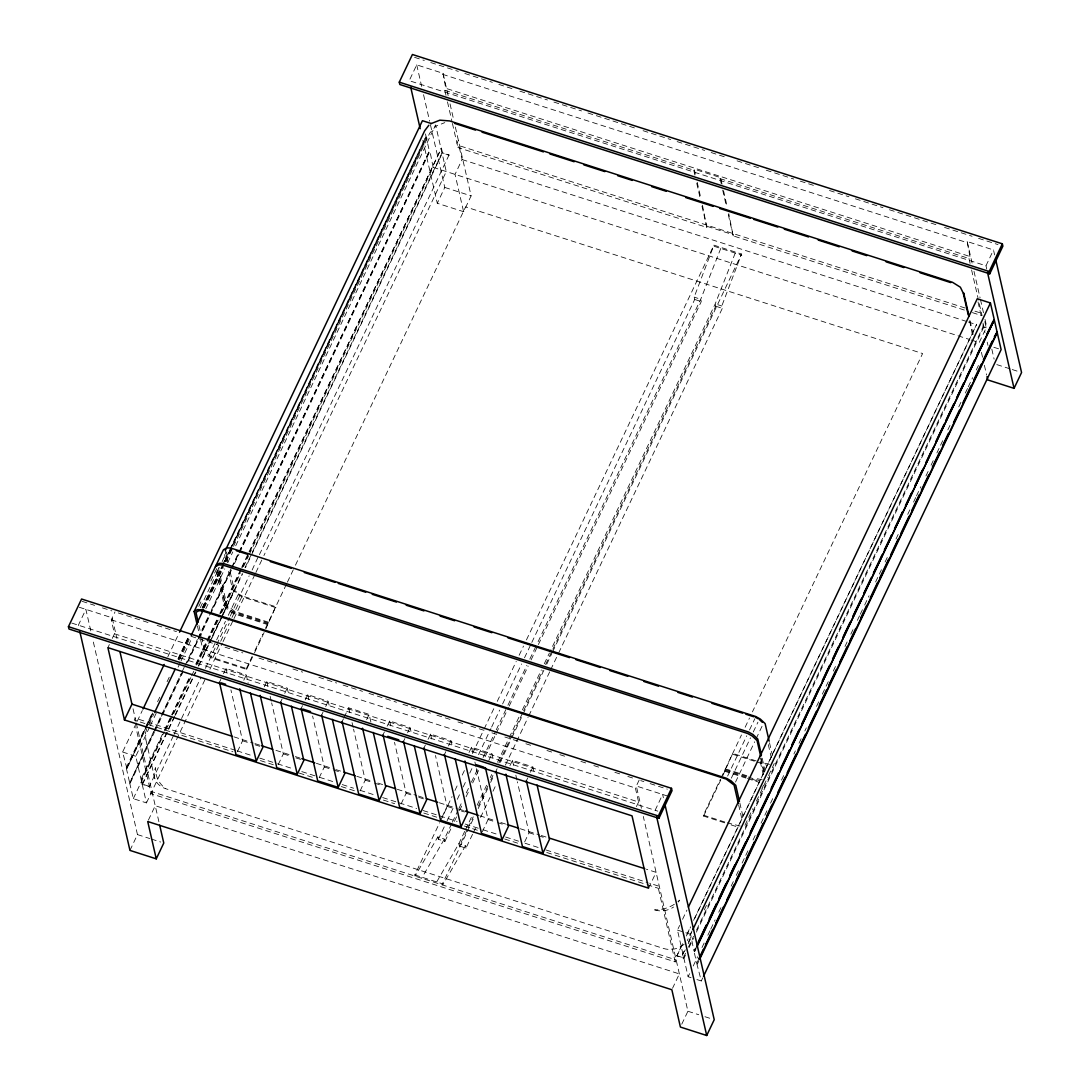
<?xml version="1.0" encoding="UTF-8"?>
<svg xmlns="http://www.w3.org/2000/svg" width="1090" height="1090" viewBox="0 0 1090 1090"><rect width="100%" height="100%" fill="white"/><g stroke="black" fill="none" stroke-linecap="round" stroke-linejoin="round"><path stroke-width="0.75" stroke-dasharray="5 3.75" d="M146.714 729.087L145.406 733.27L145.856 739.647M531.811 642.432L694.698 299.464L694.153 297.134L713.923 245.155L741.554 254.025L721.784 306.004L722.329 308.334L557.985 654.368M720.763 248.425L700.734 299.246L537.138 643.74M735.232 253.071L715.217 303.892L550.15 651.466M639.149 780.099L635.388 788.002L638.59 802.008L114.464 633.794L111.262 619.801L115.009 611.899M107.896 647.637L109.354 644.558M112.27 638.413L115.404 631.819M448.14 95.593L443.031 73.316L416.721 64.869L409.213 80.687L985.973 265.783L986.736 269.094M970.086 263.399L968.969 258.48L969.909 256.504L445.769 88.304L443.031 73.316M152.614 713.051L126.903 768.532L122.611 752.018L136.468 722.833M137.204 721.294L142.313 710.544M167.833 656.78L178.787 633.74M198.789 606.408L202.331 598.941M210.833 581.038L217.21 567.604L226.23 606.939L234.146 612.962L267.663 623.712M445.974 95.252L444.829 90.279L446.246 87.309M200.26 607.716L219.39 567.413M222.169 561.568L226.829 551.744M126.222 767.769L144.452 729.36M145.188 727.834L152.477 712.465M157.587 701.715L159.78 697.11M167.07 681.74L169.263 677.135M178.011 658.701L188.952 635.661M202.086 608.016L221.788 566.541M222.51 565.002L229.077 551.172M229.799 549.646L426.04 136.427L425.318 133.28M178.147 659.287L189.088 636.247M202.944 607.062L221.91 567.127M224.84 560.982L229.935 550.218M230.671 548.692L426.721 137.19L232.674 545.79M126.767 767.946L146.455 726.471M147.191 724.932L152.3 714.182M178.556 658.878L189.497 635.838M202.631 608.193L223.791 563.639M224.513 562.099L426.04 136.427M126.903 768.532L153.159 713.228M178.692 659.464L189.633 636.424M203.503 607.239L222.469 567.291M225.385 561.159L231.952 547.33M203.571 607.907L223.423 566.119M225.48 561.772L231.475 549.142M148.908 724.482L154.003 713.732M179.537 659.981L190.478 636.942M204.334 607.757L223.3 567.822M226.216 561.677L232.783 547.861M233.505 546.322L429.705 133.184L435.714 126.222L444.802 122.625M182.207 672.326L129.683 782.933L133.293 798.67L146.455 802.894L135.773 756.242L149.63 727.057M150.365 725.518L156.197 713.228M178.079 667.148L180.272 662.543M180.995 661.003L191.935 637.963M205.806 608.779L224.772 568.844M227.687 562.699L232.797 551.949M235.713 545.804L435.591 124.9L446.273 171.566L263.903 555.587M129.683 782.933L153.636 731.649M154.358 730.123L181.349 673.279M182.084 671.753L184.265 667.135M185 665.609L197.399 639.489M198.135 637.95L208.34 616.45M211.256 610.305L230.957 568.83M231.679 567.291L238.247 553.475M238.983 551.935L429.378 151.006L426.176 137.013M187.003 662.706L429.378 151.006M130.241 783.111L154.317 732.412M155.039 730.872L182.766 672.503M187.875 661.753L209.757 615.673M210.479 614.133L231.639 569.593M234.554 563.448L238.928 554.224M239.664 552.684L429.923 151.183M173.337 735.927L149.262 786.626L142.136 784.337L140.992 779.377L163.609 731.758M164.345 730.218L170.912 716.389M171.634 714.849L189.878 676.44M195.723 664.151L219.063 614.992M219.798 613.452L240.958 568.898M241.68 567.372L248.248 553.543M248.983 552.003L441.423 148.117L442.486 152.791L245.495 567.604M149.194 786.34L142.613 784.228L141.55 779.554L164.168 731.935M164.89 730.395L171.457 716.566M172.193 715.026L190.423 676.618M196.268 664.328L219.608 615.169M220.344 613.629L241.503 569.075M242.239 567.536L441.423 148.117M133.293 798.67L163.2 735.696M166.13 729.551L190.927 677.326M191.649 675.786L193.843 671.181M196.759 665.036L207.7 641.996M208.435 640.457L218.654 618.957M221.57 612.812L240.536 572.863M243.452 566.732L248.561 555.968M249.283 554.442L433.125 167.342L430.06 151.769M200.71 640.252L203.271 651.425L208.095 655.989L212.686 658.524L246.626 669.423L246.408 668.483L212.877 657.72L204.961 651.711L220.561 618.888M221.27 617.39L234.296 589.962L229.786 570.288M142.136 784.337L174.237 716.743M174.959 715.203L195.396 672.189M198.312 666.044L222.387 615.346M223.123 613.806L242.089 573.858M245.005 567.713L251.572 553.884M252.308 552.344L442.009 152.9L449.135 155.189L442.486 152.791M142.613 784.228L174.713 716.621M175.449 715.095L195.873 672.067M198.789 665.922L211.201 639.803M211.923 638.277L222.142 616.763M222.878 615.223L242.566 573.749M209.144 655.662L225.439 621.327M228.273 615.36L238.465 593.9L234.296 589.962M174.073 734.388L200.996 677.258M205.438 668.333L229.513 617.635M230.249 616.095L249.147 575.861M252.131 570.002L258.63 555.886M259.434 554.633L449.066 154.903M456.969 143.28L458.386 140.324M212.877 657.72L219.962 642.8M220.671 641.315L229.186 623.398M232.02 617.431L242.212 595.971L275.729 606.735L265.933 628.753M146.455 802.894L205.547 678.471M209.92 669.26L222.319 643.141M223.055 641.615L233.26 620.101M233.996 618.561L255.155 574.021M255.878 572.482L263.18 557.126M151.088 793.697L152.028 791.722L676.154 959.922L675.214 961.898L151.088 793.697L135.732 726.649M702.45 205.165L706.851 227.415L457.95 147.531L459.353 144.575M129.955 850.404L137.463 834.599L92.705 639.19M455.348 127.067L471.112 195.887L463.604 211.705L437.281 203.258L444.788 187.439L429.991 122.843M148.404 820.089L155.23 805.714L679.356 973.915L672.53 988.289M965.222 308.048L458.89 145.556L462.092 159.549L455.048 174.373L463.604 211.705M219.444 682.299L220.793 679.438M223.505 673.729L226.012 668.456L246.299 674.969L248.179 683.185M246.408 668.483L252.076 656.548M254.91 650.58L262.704 634.162M265.538 628.194L286.684 583.668M287.419 582.128L294.722 566.745M295.445 565.206L465.621 206.896L922.603 353.542L752.441 711.865M246.626 669.423L253.779 654.354M254.488 652.856L265.211 630.265M243.792 680.242L246.299 674.969M264.271 686.809L266.778 681.536L287.242 688.103L288.755 694.684M237.47 751.528L242.579 740.778L230.903 689.82M280.675 701.946L282.038 699.085M284.749 693.376L287.242 688.103M301.153 708.514L302.502 705.666M305.214 699.944L307.721 694.684L328.199 701.251L329.698 707.819M278.222 764.621L283.332 753.858L271.669 702.9M321.618 715.081L322.981 712.233M325.692 706.524L328.199 701.251M342.097 721.662L343.459 718.8M344.127 717.37L348.664 707.819L369.142 714.386L371.022 722.615M319.166 777.756L324.289 766.992L312.612 716.048M366.635 719.659L369.142 714.386M383.04 734.796L384.402 731.935M387.114 726.226L389.62 720.967L410.085 727.534L411.598 734.101M360.122 790.89L365.232 780.14L353.555 729.183M403.518 741.364L404.881 738.516M407.592 732.807L410.085 727.534M694.861 175.068L693.744 170.163L694.684 168.187M423.996 747.944L425.345 745.083M428.057 739.374L430.564 734.101L451.042 740.669L452.541 747.25M401.066 804.038L406.175 793.275L394.512 742.331M444.461 754.512L445.824 751.65M448.535 745.942L451.042 740.669M721.185 183.515L720.054 178.61L720.994 176.634M469.013 752.509L471.507 747.25L491.985 753.817L493.498 760.384M442.022 817.173L447.132 806.423L435.455 755.465M437.798 836.943L438.33 839.286L444.911 841.398L444.379 839.055L437.798 836.943L415.099 876.101L414.827 874.929L439.638 822.705M440.36 821.179L452.037 796.599M454.952 790.454L458.604 782.77M462.242 775.085L464.435 770.48M472.461 753.585L483.401 730.545M484.123 729.006L494.342 707.505M497.258 701.361L516.224 661.426M519.14 655.281L523.527 646.057M526.443 639.912L713.923 245.155M438.33 839.286L446.369 822.364M447.091 820.825L453.672 806.981M457.323 799.297L460.239 793.139M463.168 786.994L466.82 779.309M469.736 773.151L472.651 766.992M478.496 754.689L490.922 728.556M491.644 727.016L499.683 710.094M502.599 703.949L521.592 663.96M524.508 657.801L531.089 643.958M451.682 823.686L444.379 839.055L421.68 878.213M452.405 822.146L458.25 809.843M458.985 808.303L462.637 800.619M466.288 792.921L468.482 788.315M471.398 782.157L477.979 768.314M483.088 757.55L495.5 731.404M496.236 729.864L507.191 706.797M507.913 705.257L526.906 665.268M529.822 659.123L536.403 645.28M444.911 841.398L451.478 827.555M454.407 821.397L456.601 816.792M459.517 810.633L463.168 802.949M466.084 796.79L469.013 790.645M472.665 782.947L479.232 769.104M485.077 756.801L508.458 707.587M509.18 706.061L528.173 666.072M531.089 659.913L537.67 646.07M538.392 644.531L701.265 301.576L700.734 299.246L694.153 297.134M964.309 310.037L733.175 235.862L728.774 213.599M488.81 760.507L491.985 753.817M464.694 831.398L458.849 843.701L436.15 882.859M465.416 829.858L471.997 816.029M477.107 805.251L486.603 785.263M490.255 777.579L491.713 774.5M497.558 762.196L508.512 739.129M509.248 737.589L519.467 716.062M522.396 709.903L541.376 669.914M544.305 663.769L549.414 653.005M472.542 834.313L465.961 848.156L459.381 846.044L467.419 829.122M468.141 827.582L473.264 816.819M478.374 806.055L487.87 786.053M490.786 779.909L493.716 773.75M498.825 762.986L511.973 735.3M512.695 733.774L522.928 712.233M523.65 710.694L542.643 670.718M545.572 664.559L552.139 650.716M552.875 649.177L715.749 306.222L715.217 303.892L721.784 306.004M459.381 846.044L458.849 843.701L465.43 845.813L442.731 884.971L442.458 883.799L466.534 833.114M467.269 831.575L474.559 816.219M478.21 808.535L487.693 788.574M490.609 782.429L494.26 774.745M494.983 773.205L497.176 768.6M500.092 762.455L511.033 739.415M511.769 737.875L543.856 670.295M546.785 664.151L551.881 653.401M552.616 651.861L741.554 254.025M473.264 832.774L476.916 825.075M480.567 817.391L490.064 797.403M492.993 791.245L495.909 785.1M505.406 765.098L528.051 717.424M528.773 715.885L549.96 671.29M550.682 669.75L557.263 655.908M509.957 765.657L512.464 760.384L532.928 766.951L534.441 773.532M482.23 831.861L488.075 819.557L476.412 768.614M526.361 780.794L527.724 777.933M530.435 772.224L532.928 766.951M524.644 841.93L529.018 832.706L517.355 781.748M636.41 806.614L639.53 800.033M655.131 810.292L662.652 794.474L663.401 797.785M648.591 888.159L656.098 872.341L646.397 869.221M675.214 961.898L658.36 888.309L659.3 886.333L649.599 883.227M969.909 256.504L967.171 241.517L993.494 249.964L994.625 254.937M724.618 822.814L703.609 816.083L703.391 815.143L720.408 779.323M721.117 777.838L741.486 734.933M745.138 727.248L749.511 718.024M703.609 816.083L722.207 776.911M722.915 775.412L732.725 753.394L758.259 761.583M727.602 776.08L746.745 735.791M749.511 729.946L754.852 718.719M731.349 778.151L750.492 737.848M753.258 732.017L757.932 722.193M735.518 782.089L754.662 741.8M756.106 738.761L762.768 724.727M985.973 265.783L993.494 249.964M691.06 977.675L688.131 976.735L677.449 930.083L679.642 925.465M682.558 919.32L686.932 910.109M685.46 955.181L684.002 958.246L676.863 955.971L682.64 943.381M687.013 934.171L690.665 926.486M693.581 920.342L976.681 324.234L693.649 920.628M676.863 955.971L682.708 943.668M686.359 935.997L690.733 926.773M692.014 930.969L687.259 940.615M695.393 947.959L693.935 951.039L690.61 934.307L692.068 931.228M676.795 955.671L683.375 957.783L682.585 954.281L685.501 948.137M688.417 941.992L692.068 934.307M685.31 949.853L682.585 954.281M688.24 943.708L691.878 936.024M704.29 909.905L706.47 905.3M761.924 788.533L763.381 785.468M744.947 825.266L752.808 808.698M756.392 801.164L767.837 777.075M768.545 775.562L774.268 763.518M683.375 957.783L685.569 953.178M688.485 947.033L693.594 936.269M696.51 930.124L983.248 326.346L982.458 322.844M689.098 947.496L693.485 938.286M696.401 932.141L983.875 326.809M984.801 321.536L986.232 327.763L979.188 342.587L971.095 339.985M698.2 960.208L696.742 963.288L694.071 951.625L695.529 948.545M694.48 951.216L695.938 948.137M694.616 951.802L696.074 948.722M688.131 976.735L689.589 973.656M693.24 965.985L697.614 956.761M702.001 947.551L704.181 942.945M707.832 935.261L710.012 930.656M710.748 929.116L715.122 919.892M718.773 912.221L720.967 907.616M731.172 886.102L733.366 881.497M736.281 875.352L738.475 870.747M742.113 863.062L745.029 856.917M745.764 855.377L749.416 847.707M753.054 840.022L755.983 833.877M761.079 823.127L766.924 810.837M770.562 803.153L774.213 795.468M781.516 780.113L785.154 772.428M793.915 753.994L795.373 750.928M799.025 743.244L801.204 738.639M804.856 730.954L806.314 727.888M816.533 706.375L818.713 701.769M822.364 694.098L829.654 678.729M833.305 671.045L836.221 664.9M844.982 646.479L847.162 641.86M850.813 634.189L853.007 629.57M857.38 620.36L859.56 615.755M860.296 614.215L863.948 606.531M864.67 605.005L869.043 595.78M875.611 581.951L881.456 569.661M885.094 561.99L888.023 555.846M896.048 538.951L898.964 532.806M907.711 514.371L909.905 509.766M913.556 502.081L915.736 497.476M916.472 495.936L920.846 486.712M925.955 475.962L928.135 471.357M931.064 465.212L933.244 460.607M936.896 452.922L939.812 446.777M940.547 445.238L944.185 437.567M947.837 429.882L950.752 423.738M958.778 406.843L961.693 400.698M965.345 393.013L967.538 388.408M968.261 386.868L972.634 377.658M976.286 369.973L978.479 365.368M696.905 979.556L701.292 980.959L696.864 963.873L698.745 960.385M697.423 964.05L698.881 960.971M701.292 980.959L702.75 977.88M681.768 1024.178L687.913 1011.248L643.304 816.465M684.234 944.131C678.716 949.036 670.595 950.698 663.565 948.477L165.68 788.697A19.361 16.786 -12.9 0 1 156.565 782.102L154.698 778.206L145.392 737.562M769.554 764.349L759.853 762.101M762.223 779.786L754.117 778.042M740.233 826.097L727.343 822.827M414.581 57.348L424.296 60.468M430.782 62.552L458.331 71.395M464.817 73.48L492.367 82.322M498.852 84.393L513.444 89.08M519.916 91.165L547.466 100.008M553.952 102.079L581.501 110.921M587.987 113.006L636.615 128.606M643.086 130.691L670.65 139.534M677.122 141.605L704.685 150.447M711.157 152.532L725.749 157.219M737.085 160.857L759.784 168.133M766.27 170.217L793.82 179.06M800.305 181.144L814.884 185.818M829.476 190.505L848.919 196.745M855.405 198.816L882.954 207.659M889.44 209.743L938.054 225.344M944.54 227.428L972.089 236.271M978.575 238.356L998.018 244.596M442.567 74.311L966.707 242.511M444.829 90.279L693.744 170.163M720.054 178.61L968.969 258.48M974.937 311.168L983.017 313.757M707.328 226.42L733.638 234.868M972.389 312.626L982.076 315.732L978.329 299.382M462.092 159.549L966.816 321.523M968.438 322.054L976.517 324.643M982.989 326.714L986.232 327.763M714.182 246.313L741.813 255.183M433.125 167.342L969.487 339.467M993.808 347.274L1001.124 349.618M444.788 187.439L471.112 195.887M996.791 364.591L1010.73 369.06M1012.269 369.565L1018.469 371.54M694.698 299.464L701.265 301.576M715.749 306.222L722.329 308.334M275.947 607.675L242.007 596.775L237.416 594.241L232.592 589.676L227.837 568.926M732.93 754.321L755.561 761.583M757.182 762.101L766.87 765.221M268.399 622.172L234.881 611.408L226.965 605.4L218.327 567.699M725.381 768.832L747.74 775.998M268.617 623.112L234.677 612.212L230.085 609.678L225.262 605.114L216.856 568.408M725.599 769.758L746.609 776.502M748.231 777.02L759.539 780.658M724.659 770.371L750.193 778.573M751.787 779.077L758.177 781.135M267.881 624.652L233.941 613.765L229.363 611.231L224.526 606.667L216.488 571.542M724.864 771.311L745.873 778.056M747.495 778.573L758.803 782.198M82.118 601.339L94.639 605.359M102.474 607.879L111.875 610.891M118.251 612.934L150.597 623.317M157.069 625.388L176.485 631.628M191.036 636.301L218.545 645.117M225.017 647.201L242.811 652.91M258.984 658.101L276.778 663.81M292.951 669.001L302.666 672.121M318.839 677.312L336.633 683.021M343.105 685.092L362.52 691.332M368.992 693.404L396.488 702.232M402.959 704.303L430.468 713.132M436.927 715.203L451.492 719.877M457.964 721.962L464.435 724.033M470.907 726.103L485.459 730.777M491.931 732.861L498.403 734.933M504.874 737.017L519.44 741.677M525.911 743.762L532.383 745.832M546.935 750.506L553.407 752.591M559.879 754.662L566.35 756.732M580.902 761.406L587.374 763.49M593.846 765.562L600.317 767.646M614.883 772.32L621.355 774.391M627.826 776.462L634.298 778.546M640.716 780.603L643.849 781.612M650.117 783.615L667.339 789.146M79.297 607.266L112.188 617.826L116.903 638.399M667.911 796.163L636.328 786.026L641.41 808.249M111.262 619.801L635.388 788.002M703.391 815.143L725.736 822.31M731.077 824.898L737.549 826.969M71.79 623.085L657.774 811.137M233.873 736.84L253.289 743.08M254.91 743.598L259.761 745.151M275.934 750.342L293.728 756.051M295.349 756.569L301.821 758.654M316.386 763.327L334.18 769.036M335.788 769.554L342.26 771.625M356.825 776.298L371.377 780.971M377.849 783.042L382.713 784.609M397.264 789.283L416.68 795.509M418.301 796.027L423.152 797.58M439.325 802.771L457.119 808.48M458.74 809.012L465.212 811.083M479.764 815.756L494.329 820.429M500.8 822.5L505.651 824.067M520.216 828.727L539.618 834.967M541.24 835.485L546.09 837.038M242.579 740.778L248.82 742.78M255.06 744.783L259.733 746.282M283.332 753.858L289.64 755.874M295.935 757.904L300.663 759.417M324.289 766.992L332.164 769.526M333.731 770.03L341.606 772.551M365.232 780.14L373.107 782.661M374.674 783.165L382.549 785.699M406.175 793.275L412.483 795.305M418.778 797.321L423.506 798.834M447.132 806.423L455.007 808.944M461.302 810.974L464.449 811.982M488.075 819.557L495.95 822.092M497.531 822.596L505.392 825.116M529.018 832.706L536.893 835.226M538.474 835.73L546.349 838.264M235.467 750.315L135.174 718.133L134.233 720.109L232.906 751.773M237.089 750.847L251.64 755.52M259.733 758.109L275.906 763.3M277.528 763.818L293.701 769.009M301.794 771.611L317.967 776.802M319.588 777.32L335.761 782.511M342.233 784.582L353.555 788.22M360.027 790.291L376.2 795.482M382.672 797.567L416.653 808.467M423.124 810.538L457.092 821.451M465.185 824.04L481.358 829.231M482.979 829.749L499.152 834.94M505.624 837.025L518.567 841.167M525.039 843.251L539.591 847.925M546.063 849.996L647.978 882.709M260.415 760.602L273.358 764.758M299.232 773.069L313.797 777.742M341.293 786.558L355.858 791.231M383.353 800.06L394.675 803.698M423.792 813.045L436.736 817.187M464.245 826.016L478.796 830.689M504.684 839L517.627 843.156M546.744 852.489L645.416 884.167M647.038 884.685L658.36 888.309M122.611 752.018L135.773 756.242M677.449 930.083L690.61 934.307M414.827 874.929L442.458 883.799M137.463 834.599L149.848 838.564M151.387 839.068L160.68 842.039M687.913 1011.248L698.745 1014.722M704.944 1016.711L711.13 1018.7M238.465 593.9L242.212 595.971M972.675 332.191L973.166 334.276M967.171 241.517L972.103 263.058M973.997 271.342L980.074 297.843M980.455 299.491L983.48 312.748M985.006 319.37L986.9 327.654M991.832 349.181L994.107 359.128M971.585 269.939L977.962 297.747M978.016 301.957L981.327 316.441M983.003 323.022L985.006 332.532M987.227 342.178L987.962 345.394M981.422 352.315L982.526 357.193M984.393 365.3L986.614 375.042M970.046 320.719L972.784 332.641M969.65 320.937L972.839 336.415M722.03 184.155L720.531 177.616L694.207 169.168L695.338 174.073M723.528 190.709L727.275 207.059M722.684 190.055L726.43 206.419M728.297 214.594L733.175 235.862M697.205 182.262L700.952 198.612M696.742 183.243L700.489 199.606M701.987 206.146L706.851 227.415M769.513 742.767L772.442 755.534M768.314 744.634L771.311 757.741M762.183 758.204L765.112 770.971M761.093 758.15L764.376 772.51M760.602 758.436L764.363 774.827M760.248 761.61L763.245 774.731M739.824 802.921L743.121 817.282M738.611 804.747L741.99 819.503M450.034 103.877L453.835 120.445M447.486 101.874L452.037 121.753M452.418 123.402L457.95 147.531M416.721 64.869L421.653 86.41M423.547 94.694L429.623 121.194M422.866 140.31L437.281 203.258M512.464 760.384L513.962 766.965M515.843 775.181L516.973 780.113M471.507 747.25L473.401 755.465M474.899 762.033L476.03 766.965M465.43 845.813L465.961 848.156M430.564 734.101L432.076 740.682M389.62 720.967L391.119 727.534M348.664 707.819L350.544 716.035M352.056 722.615L353.187 727.548M307.721 694.684L309.219 701.251M266.778 681.536L268.658 689.752M270.156 696.333L271.287 701.265M225.276 550.627L227.905 562.099M224.554 554.565L226.379 562.535M226.012 668.456L227.524 675.037M198.952 625.483L201.214 635.32M201.582 636.955L204.961 651.711M197.413 625.892L200.342 638.658M133.035 708.8L135.923 721.403M136.291 723.038L159.317 823.563M126.345 768.355L129.56 782.348M90.811 630.906L85.878 609.378L78.371 625.197L79.12 628.508M972.226 332.191L972.689 334.276M654.736 909.905A19.361 16.786 -12.9 0 0 666.889 910.136L671.467 908.324A18.516 16.05 -12.9 0 0 673.525 907.044M154.698 778.206A18.516 16.05 -12.9 0 1 155.543 767.646A31.106 26.964 -12.9 0 0 165.721 788.67M677.939 901.594A31.106 26.964 -12.9 0 0 679.574 900.108A18.516 16.05 -12.9 0 1 678.43 902.043M674.356 904.264A31.106 26.964 -12.9 0 1 654.736 909.877"/><path stroke-width="1.5" d="M68.438 626.682L81.573 599.01L671.508 788.329L672.04 790.659L658.905 818.331L68.97 629.012L68.438 626.682L658.36 816.001L658.905 818.331M399.281 82.172L412.415 54.5L1002.35 243.819L1002.882 246.149L989.747 273.822L399.812 84.502L399.281 82.172L989.202 271.492L989.747 273.822M124.451 719.945L107.896 647.637L632.023 815.838L648.591 888.159L124.451 719.945L131.958 704.14L119.914 651.548M143.035 709.004L164.195 664.464M179.509 632.2L422.43 120.69L431.204 123.497M197.045 624.298L194.129 611.517L223.45 549.769L226.788 547.834L230.848 548.066L755.724 716.512L760.302 719.046L765.125 723.61L769.159 741.159M225.276 550.627L424.705 130.705L428.847 125.241M154.739 712.192L175.163 669.192M191.213 635.402L203.612 609.296M79.883 631.819L129.955 850.404L156.265 858.852L163.773 843.033L159.685 825.184M219.444 682.299L235.999 754.607L256.286 761.12L262.867 747.29L250.441 693.049M260.197 695.379L276.765 767.687L297.243 774.254L303.81 760.425L291.384 706.184M341.633 722.643L342.097 721.662L358.665 793.97L379.129 800.537L385.71 786.707L373.284 732.466M362.098 729.21L362.575 728.229L379.129 800.537M301.153 708.514L317.708 780.835L338.186 787.402L344.753 773.559L332.341 719.332M382.576 735.791L383.04 734.796L399.608 807.118L420.086 813.685L426.653 799.842L414.227 745.615M403.055 742.358L403.518 741.364L420.086 813.685M423.519 748.925L423.996 747.944L440.551 820.252L461.029 826.82L467.596 812.99L455.184 758.749M443.998 755.493L444.461 754.512L461.029 826.82M464.476 762.074L464.94 761.079L481.507 833.4L501.972 839.968L508.553 826.125L496.127 771.897M484.941 768.641L485.418 767.646L501.972 839.968M505.419 775.208L505.896 774.213L522.451 846.535L542.929 853.102L549.496 839.273L537.07 785.032M525.898 781.775L526.361 780.794L542.929 853.102M658.36 816.001L671.508 788.329M989.202 271.492L1002.35 243.819M688.389 907.044L977.267 298.742L990.428 302.966L994.312 319.874L697.396 945.071M692.79 929.688L990.428 302.966M698.308 941.815L706.334 924.92M709.249 918.775L716.552 903.419M718.732 898.814L726.035 883.445M729.673 875.774L734.783 865.01M739.892 854.26L745.724 841.971M750.097 832.76L757.4 817.391M760.316 811.246L768.341 794.351M771.257 788.206L778.56 772.851M780.74 768.246L789.501 749.811M791.681 745.206L798.984 729.837M801.899 723.692L809.925 706.797M811.382 703.731L818.672 688.362M822.323 680.678L829.626 665.322M832.542 659.178L838.374 646.888M842.747 637.677L850.05 622.308M852.966 616.163L860.991 599.268M863.907 593.124L871.196 577.768M873.39 573.163L882.137 554.728M884.331 550.109L891.634 534.754M894.549 528.609L902.575 511.714M905.49 505.569L911.322 493.28M914.973 485.595L922.263 470.24M925.914 462.555L931.024 451.805M936.133 441.055L944.144 424.16M945.616 421.081L953.641 404.186M956.557 398.041L963.846 382.685M966.04 378.067L974.787 359.645M976.981 355.027L984.27 339.671M987.186 333.526L993.031 321.237M698.445 942.4L706.47 925.505M709.386 919.361L716.675 904.005M718.869 899.4L727.63 880.965M729.809 876.346L737.113 860.991M740.028 854.846L748.053 837.951M750.969 831.806L758.259 816.451M760.452 811.832L769.199 793.397M771.393 788.792L778.682 773.437M781.612 767.292L789.637 750.397M792.553 744.252L799.12 730.423M802.036 724.278L810.061 707.383M811.519 704.303L820.266 685.882M822.46 681.264L829.749 665.908M832.665 659.763L840.69 642.868M843.619 636.724L850.909 621.355M853.102 616.749L861.849 598.315M864.043 593.709L871.332 578.354M874.248 572.209L882.273 555.314M885.189 549.169L891.756 535.34M894.672 529.195L902.697 512.3M905.626 506.155L912.916 490.786M915.11 486.181L923.857 467.746M926.05 463.141L933.34 447.786M936.255 441.641L944.281 424.746M945.739 421.667L954.499 403.232M956.679 398.627L963.982 383.271M966.898 377.126L974.923 360.218M977.839 354.073L984.406 340.257M987.322 334.112L994.312 319.874M696.796 947.183L993.889 320.283M698.922 958.682L703.309 949.458M705.489 944.853L712.792 929.498M715.708 923.353L723.733 906.444M726.649 900.299L733.938 884.944M736.131 880.339L743.421 864.97M746.337 858.825L754.362 841.93M757.291 835.785L763.123 823.495M766.774 815.824L771.87 805.06M777.715 792.784L785.004 777.415M787.198 772.81L795.945 754.375M798.139 749.77L805.428 734.401M808.358 728.256L816.369 711.361M819.299 705.216L826.588 689.861M828.781 685.256L836.071 669.887M839.722 662.216L847.012 646.847M849.928 640.702L855.773 628.412M860.868 617.662L866.714 605.372M870.365 597.688L877.654 582.332M879.848 577.727L888.595 559.293M890.789 554.687L898.078 539.318M900.994 533.173L909.019 516.279M911.935 510.134L919.238 494.778M921.418 490.173L928.721 474.804M932.372 467.119L939.662 451.764M942.577 445.619L948.409 433.33M953.518 422.579L959.364 410.29M963.001 402.605L971.026 385.71M973.942 379.565L981.245 364.21M983.425 359.605L992.186 341.17M994.38 336.551L997.105 332.123L699.058 959.255M699.603 959.432L997.241 332.709L996.56 331.946M703.486 976.354L1001.124 349.618L997.241 332.709M156.265 858.852L147.722 821.519L671.849 989.734L680.405 1027.053L706.715 1035.5L714.223 1019.695L664.927 804.406M986.995 376.663L987.731 379.906L1014.054 388.353L1021.562 372.535L995.77 259.911M430.727 123.756L439.869 120.173L449.68 120.936L952.537 282.31L960.372 287.215L964.146 294.94M216.12 565.206L219.458 563.271L223.518 563.503L748.38 731.949L752.972 734.483L757.795 739.047L761.46 755.002M215.384 566.759L218.722 564.811L222.782 565.056L747.658 733.488L752.236 736.023L757.073 740.587L760.725 756.555M194.129 611.517L197.467 609.582L201.527 609.814L726.39 778.26L730.981 780.794L735.804 785.359L739.456 801.327M738.23 803.112L734.101 785.073L726.185 779.064L202.154 610.891L198.843 610.7L195.955 612.376L198.203 622.213M454.516 123.361L475.526 130.105M481.998 132.176L543.419 151.892M549.891 153.963L574.13 161.742M583.831 164.863L604.841 171.607M617.785 175.749L632.323 180.422M651.725 186.649L666.276 191.309M685.678 197.535L713.16 206.364M719.618 208.435L750.329 218.286M753.572 219.322L777.81 227.102M784.282 229.186L808.521 236.966M818.222 240.072L839.246 246.817M852.176 250.972L866.727 255.646M886.115 261.859L903.896 267.568M920.069 272.759L950.78 282.61M236.339 550.695L247.648 554.333M270.293 561.595L291.33 568.34M304.26 572.495L334.998 582.36M338.227 583.395L365.722 592.224M372.194 594.295L396.46 602.089M406.161 605.195L423.956 610.904M440.128 616.095L454.68 620.769M474.096 626.995L491.876 632.704M508.049 637.895L569.511 657.624M575.983 659.695L600.249 667.489M609.95 670.595L627.745 676.304M643.918 681.495L658.469 686.169M677.885 692.395L692.436 697.069M711.852 703.295L742.576 713.16M745.805 714.195L753.899 716.798M220.998 682.79L225.684 684.302M302.72 709.018L310.596 711.552M387.768 736.309L398.79 739.851M475.962 764.621L483.837 767.142M131.958 704.14L232.265 736.322M261.382 745.669L272.704 749.307M301.821 758.654L314.765 762.796M343.881 772.142L355.204 775.78M385.942 785.645L395.643 788.765M426.381 798.629L437.703 802.254M465.212 811.083L478.156 815.238M507.272 824.585L518.595 828.209M549.333 838.074L644.776 868.703M755.52 717.315L758.013 718.692M759.253 719.386L762.387 722.343M201.527 609.814L202.154 610.891M987.499 272.405L1014.054 388.353M994.434 320.46L997.105 332.123M963.669 292.842L969.037 316.25M963.383 293.619L968.274 314.996M656.657 816.914L706.715 1035.5M410.726 87.309L420.209 128.715M321.618 715.081L338.186 787.402M280.675 701.946L297.243 774.254M239.732 688.798L256.286 761.12"/></g></svg>
